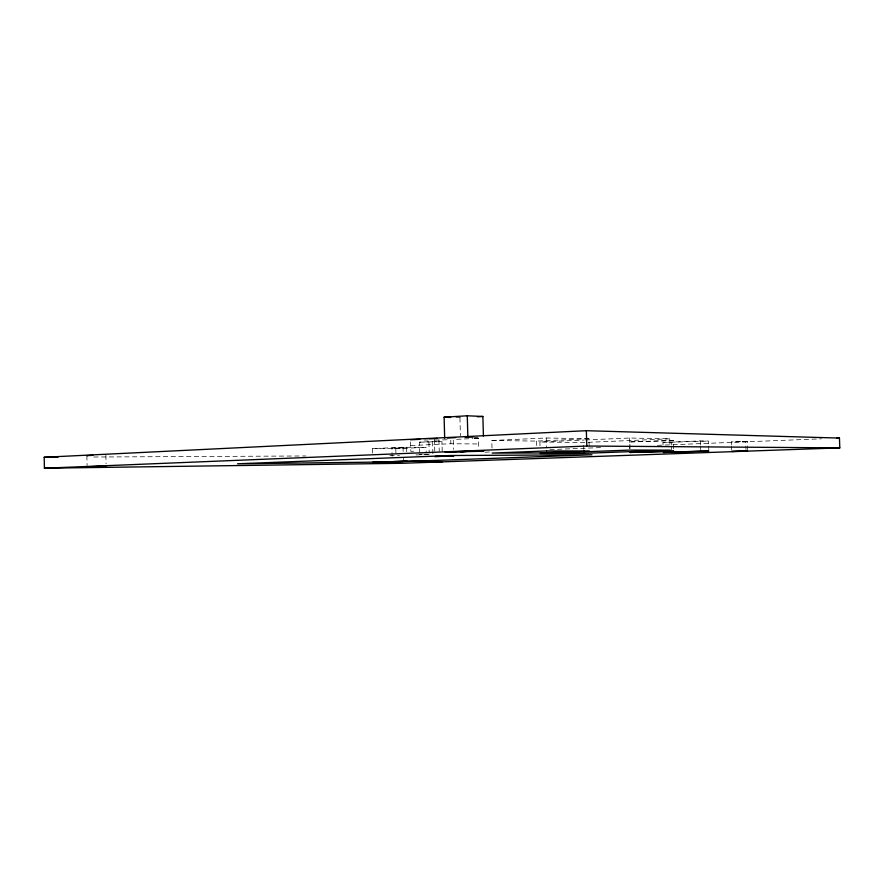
<?xml version="1.0" encoding="UTF-8"?>
<svg xmlns="http://www.w3.org/2000/svg" width="884" height="884" viewBox="0 0 884 884"><rect width="100%" height="100%" fill="white"/><g stroke="black" fill="none" stroke-linecap="round" stroke-linejoin="round"><path stroke-width="0.66" stroke-dasharray="4.42 3.31" d="M406.739 451.823L406.629 447.779L391.899 448.166L392.12 456.254M731.477 444.685L731.422 441.945L747.311 441.436L747.588 449.569M747.256 441.481L731.388 441.989M629.839 448.586L629.894 441.867L672.37 440.475L673.409 440.563L673.707 449.857M673.409 440.563L629.629 442M406.607 447.823L391.91 448.21M455.978 417.668L462.63 417.668M474.001 437.757L478.045 437.558M434.884 440.11L447.105 439.768M456.63 439.315L472.962 438.541M474.321 438.475L478.399 438.276L478.697 448.531M419.734 452.939L419.447 442.177L432.552 441.558L441.956 441.668L442.243 452.387M419.447 442.177L441.956 441.668M492.001 448.055L491.791 440.497L546.235 437.989L588.943 438.751L589.274 449.613M410.695 445.558L450.873 443.735L478.564 443.978M491.791 440.497L536.378 441.094L588.943 438.751M372.562 453.127L372.44 448.608L403.049 447.249L426.033 447.348L426.154 451.823M539.991 445.812L539.881 441.978L584.037 440.033M585.418 439.967L629.574 438.022L669.774 438.829L669.973 445.116M372.44 448.608L395.811 448.674L426.033 447.348M669.774 438.829L583.595 442.519L539.881 441.978M663.044 444.961L662.956 442.464L700.437 440.917L708.493 441.061L708.614 444.829M662.956 442.464L708.493 441.061M422.397 454.177L419.778 454.277L429.248 454.243M416.021 454.94L428.442 454.442M484.996 452.199L490.509 451.978M549.837 449.613L602.258 447.536M657.442 445.337L821.534 438.807M93.77 457.017L305.831 455.967M389.833 455.547L399.469 455.503M413.557 451.315L410.85 451.315L410.574 440.95M424.066 439.967L428.121 440.022M742.24 441.768L745.731 441.823L745.997 449.846M474.443 438.221L478.399 438.276M731.521 446.033L731.665 450.089M708.659 446.088L708.78 449.857M700.437 440.917L700.559 444.74M700.603 446.011L700.725 449.834M671.376 442.575L671.453 445.05M671.497 446.276L671.619 449.978M629.574 438.022L629.905 448.74M583.672 445.227L583.805 449.282M546.235 437.989L546.5 447.061M536.378 441.094L536.533 446.376M459.934 417.823L460.431 435.657M453.249 440.11L453.503 449.37M450.774 440.199L450.873 443.735M438.939 440.166L439.238 451.304M434.453 439.304L434.784 451.205M432.552 441.558L432.884 453.757M428.917 442.276L429.204 452.917M403.049 447.249L403.159 451.381M403.347 458.277L403.413 461.028M395.811 448.674L395.933 453.072M105.892 455.238L106.069 463.846M86.875 455.68L87.074 465.559"/><path stroke-width="1.33" d="M460.884 452.133L468.266 451.205L483.846 451.205L445.072 452.155L468.266 451.205M433.105 461.89L419.988 462.354L442.508 461.768M444.685 438.166L444.111 417.193L467.271 415.789L482.863 416.463L483.415 436M477.459 416.784L482.863 416.463M44.2 457.26L586.346 430.696L839.457 438.088L839.8 447.879L402.43 463.282L44.41 468.211L44.2 457.26L57.968 457.183M410.541 439.79L419.911 439.337M429.281 438.884L437.315 438.486M447.414 438.033L455.591 437.624M465.139 437.16L473.062 437.127M44.41 468.211L586.81 446.033L839.8 447.879M836.695 438.199L839.457 438.088M583.926 453.348L670.138 450.144L629.949 450.078L540.223 453.481L583.926 453.348L583.838 450.641M372.794 462.144L426.397 460.774M742.56 451.183L747.632 450.928L731.709 451.437L746.041 451.183M92.919 455.337L86.919 455.625L87.483 455.724M444.111 417.193L450.696 417.458M586.346 430.696L586.81 446.033M467.271 415.789L467.868 437.027M453.68 455.978L434.939 456.531L453.68 455.978M406.994 461.249L392.264 461.68L406.994 461.249M87.14 466.752L106.124 466.31L87.14 466.752M630.226 452.453L673.752 451.183L630.226 452.453M546.621 450.951L492.145 453.083L536.721 452.973L589.319 450.962L546.621 450.951M451.194 455.514L237.542 463.78L396.165 461.868L591.96 454.774L451.194 455.514M700.769 451.116L663.276 452.464L708.824 451.116L700.769 451.116"/></g></svg>
